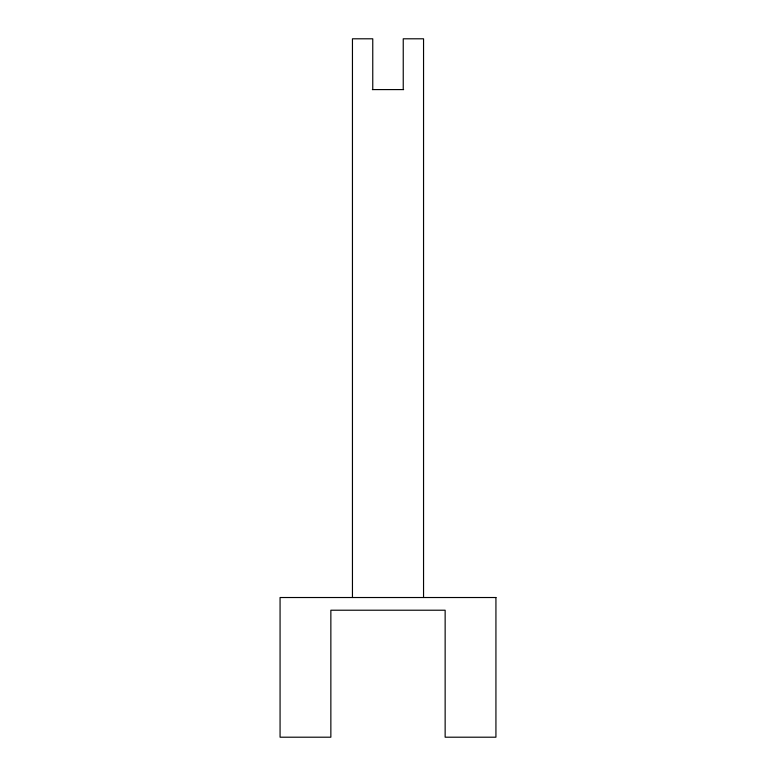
<?xml version="1.0" encoding="UTF-8"?>
<svg xmlns="http://www.w3.org/2000/svg" width="776" height="776" viewBox="0 0 776 776"><rect width="100%" height="100%" fill="white"/><g stroke="black" fill="none" stroke-linecap="round" stroke-linejoin="round"><path stroke-width="1.16" d="M372.364 89.589L403.636 89.589M423.55 597.52L423.55 38.8L403.239 38.8L403.239 89.589M372.761 89.589L372.761 38.8L352.45 38.8L352.45 597.52M495.932 597.52L280.068 597.52L280.068 737.2L330.857 737.2L330.857 610.217L445.143 610.217L445.143 737.2L495.932 737.2L495.932 597.52"/></g></svg>
